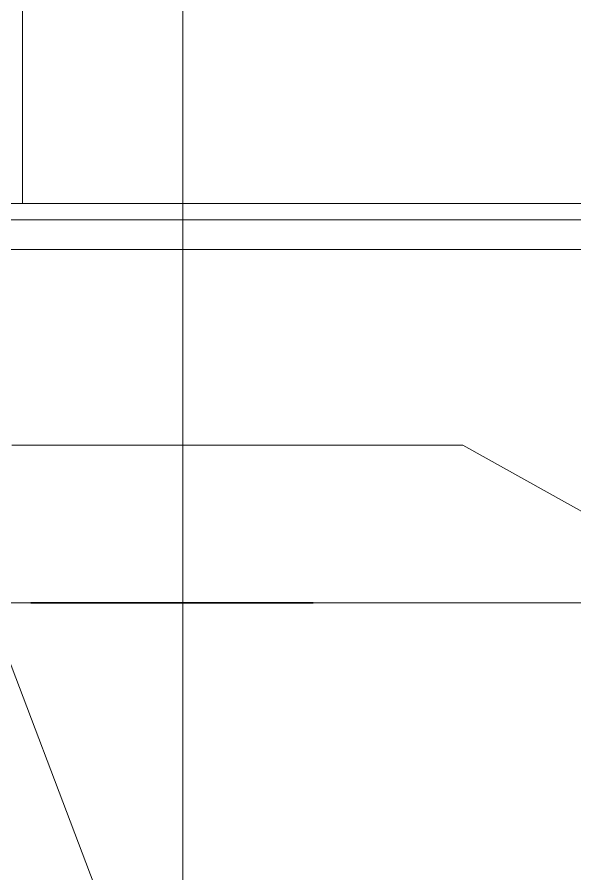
# Model space of a CAD drawing. Header units: metres. Extents: x 1223 to 5739, y -151236 to 19014.
# Drawn here: x 5139.23 to 5143.4, y -151053.15 to -151046.74 of the extents above; entities that cross this region are included whole.
import ezdxf

# ---------------------------------------------------------------- set-up
doc = ezdxf.new("R2010")
doc.units = ezdxf.units.M
doc.layers.add('PDF_Geometry', color=7, linetype='Continuous')

msp = doc.modelspace()

# ---------------------------------------------------------------- linework, layer by layer
at = {"layer": 'PDF_Geometry', "color": 8, "lineweight": 13}
for points in [[(4989.0023, -151051.1223), (5284.2943, -151051.1223), (5284.2943, -151048.7245), (5286.6921, -151048.7245), (5286.6921, -150964.01), (5284.2943, -150964.01), (5284.2943, -150961.6122), (4989.0023, -150961.6122), (4989.0023, -150964.01), (4986.6045, -150964.01), (4986.6045, -151048.7245), (4989.0633, -151048.7245), (4989.3071, -151048.4807), (5054.6973, -151048.4807)], [(5139.2696, -151048.1353), (5139.2696, -151046.5706), (5139.2696, -151035.5368), (5139.2696, -151033.9721), (5139.2696, -151033.8502), (5163.2677, -151033.8502)], [(5140.4685, -151062.4813), (5140.4685, -151043.4616), (5148.2714, -151036.248), (5156.8668, -151036.248)], [(5138.6803, -151046.5503), (5138.6803, -151048.2572), (5138.8022, -151048.2572), (5161.4592, -151048.2572)], [(5138.6803, -151048.1353), (5244.7514, -151048.1353)], [(5139.2696, -151048.2572), (5163.2677, -151048.2572)], [(5089.7088, -151048.4807), (5282.4249, -151048.4807)], [(5138.3349, -151049.3545), (5140.5091, -151055.0847)], [(5139.1883, -151049.9437), (5142.5615, -151049.9437), (5144.1261, -151050.8175), (5145.8736, -151050.8175), (5147.4383, -151049.9437), (5148.3121, -151049.9437), (5147.4383, -151049.9437), (5145.8736, -151050.8175), (5144.1464, -151050.8175)], [(5142.1144, -151049.9437), (5142.5615, -151049.9437)]]:
    msp.add_lwpolyline(points, dxfattribs=at)
at = {"layer": 'PDF_Geometry', "color": 8, "lineweight": 35}
msp.add_lwpolyline([(5139.3306, -151051.1223), (5141.4439, -151051.1223)], dxfattribs=at)

doc.saveas('drawing.dxf')
